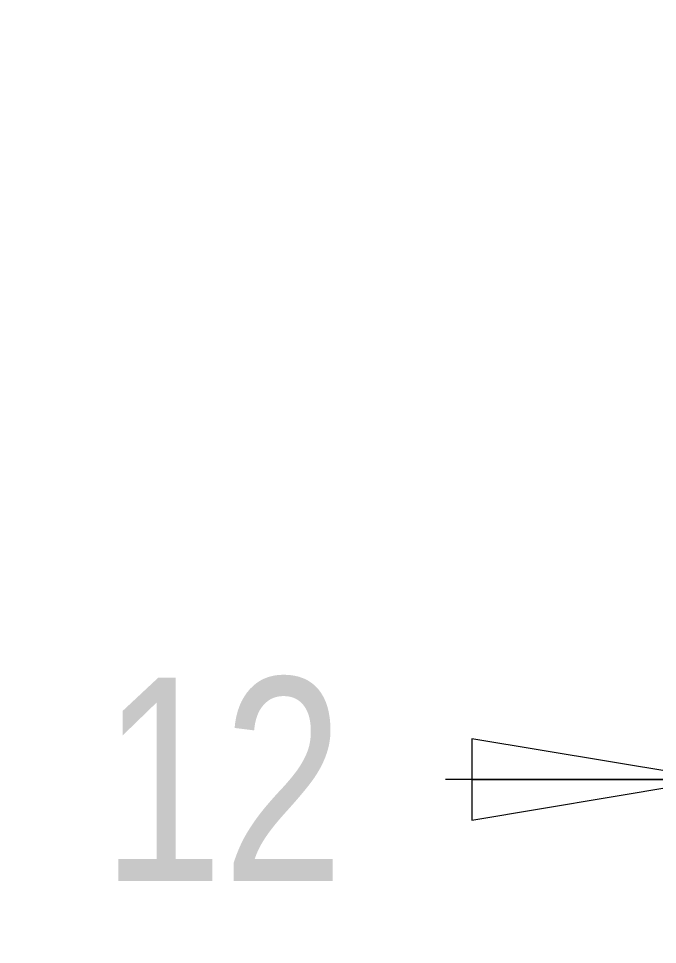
# Model space of a CAD drawing. Header units: millimetres. Extents: x 0 to 297, y 0 to 210.
# Drawn here: x 31.14 to 43.62, y 71.72 to 89.8 of the extents above; entities that cross this region are included whole.
import ezdxf

# ---------------------------------------------------------------- set-up
doc = ezdxf.new("R2010")
doc.units = ezdxf.units.MM
doc.header["$LTSCALE"] = 0.64311
doc.header["$MEASUREMENT"] = 0
doc.layers.get('0').update_dxf_attribs({"linetype": 'CONTINUOUS'})
doc.styles.get("Standard").update_dxf_attribs({"font": 'txt', "width": 0.8})
doc.dimstyles.new('DIMSTYLE_1', dxfattribs={"dimtxt": 0.15625, "dimasz": 0.1875, "dimexe": 0.125, "dimexo": 0.625, "dimgap": 0.078125, "dimtad": 1, "dimzin": 4, "dimtxsty": 'STANDARD', "dimblk": 'CLOSED', "dimblk1": 'CLOSED', "dimblk2": 'CLOSED', "dimcen": 2.5, "dimazin": 1, "dimtfac": 1, "dimtmove": 0, "dimatfit": 3, "dimldrblk": 'CLOSED', "dimtzin": 4})

# ---------------------------------------------------------------- blocks, each defined once
blk = doc.blocks.new('_CLOSED')
at = {"color": 0, "linetype": 'ByBlock'}
for p, q in [((0, 0), (-1, 0.1667)), ((-1, 0.1667), (-1, -0.1667)), ((-1, -0.1667), (0, 0)), ((-1, 0), (0, 0))]:
    blk.add_line(p, q, dxfattribs=at)
blk = doc.blocks.new('*D4')
at = {"color": 2, "linetype": 'Continuous', "transparency": 16777216}
for p, q in [((44.752, 113.889), (44.752, 71.769)), ((56.752, 99.889), (56.752, 71.769)), ((44.752, 74.944), (39.475, 74.944)), ((56.752, 74.944), (69.452, 74.944))]:
    blk.add_line(p, q, dxfattribs=at)
at = {"color": 2, "linetype": 'Continuous', "transparency": 16777216, "xscale": 4.762499999999999, "yscale": 4.762499999999999, "zscale": 4.762499999999999}
blk.add_blockref('_CLOSED', (44.752, 74.944), dxfattribs=at)
at = {"color": 2, "linetype": 'Continuous', "transparency": 16777216, "xscale": 4.762499999999999, "yscale": 4.762499999999999, "zscale": 4.762499999999999, "rotation": 180}
blk.add_blockref('_CLOSED', (56.752, 74.944), dxfattribs=at)
at = {"color": 2, "linetype": 'Continuous', "transparency": 16777216, "insert": (37.491, 76.929), "char_height": 3.9688, "width": 6.35, "attachment_point": 3, "line_spacing_factor": 0.9}
blk.add_mtext('12', dxfattribs=at)

msp = doc.modelspace()

# ---------------------------------------------------------------- dimensions: what is measured, and where the dimension line sits
at = {"color": 2, "linetype": 'Continuous'}
dim = msp.add_linear_dim(base=(56.752, 74.944), p1=(44.752, 115.477), p2=(56.752, 101.477), dimstyle='DIMSTYLE_1', dxfattribs=at)
dim.commit()
dim.dimension.update_dxf_attribs({"geometry": '*D4', "text_midpoint": (34.713, 74.944), "dimtype": 160})

doc.saveas('drawing.dxf')
